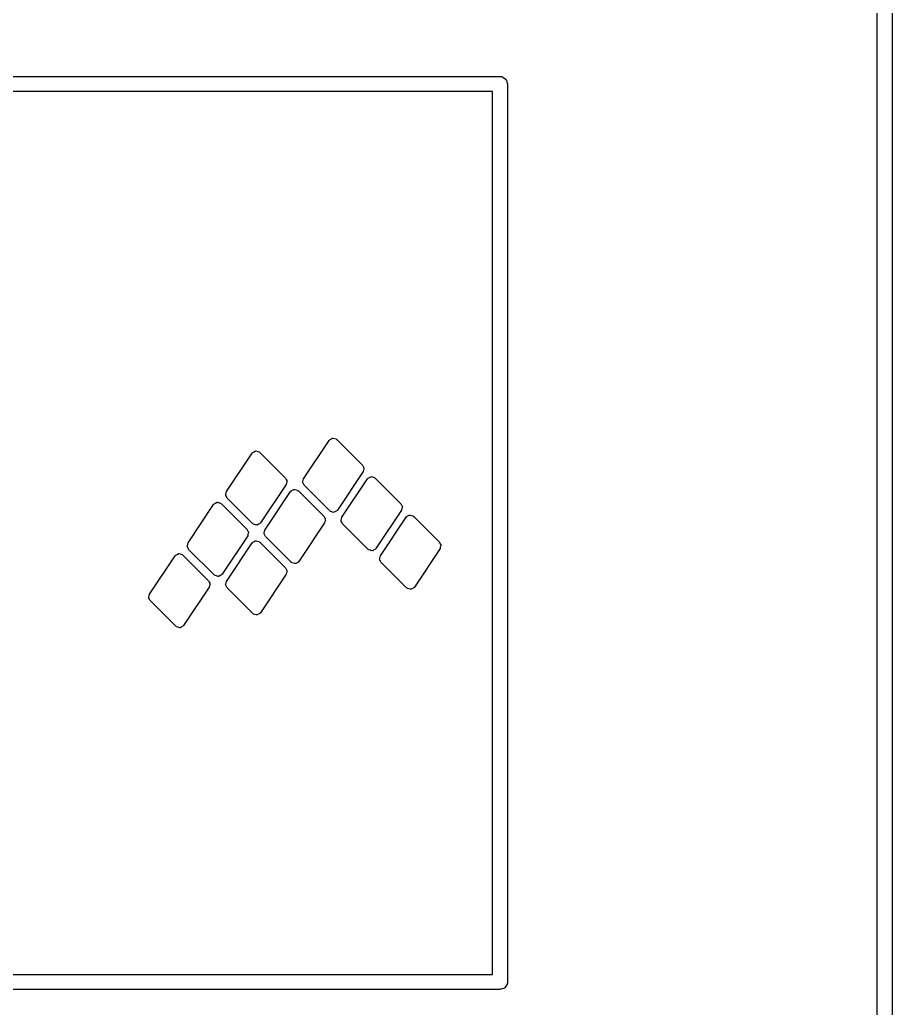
# Model space of a CAD drawing. Extents: x -3.2 to 0.34, y -1.61 to 1.
# Drawn here: x -2.442 to -2.1018, y -0.1102 to 0.275 of the extents above; entities that cross this region are included whole.
import ezdxf

# ---------------------------------------------------------------- set-up
doc = ezdxf.new("R2010")
doc.units = 0
doc.header["$MEASUREMENT"] = 0
doc.layers.add('BLACK', color=7, linetype='CONTINUOUS')

msp = doc.modelspace()

# ---------------------------------------------------------------- linework, layer by layer
at = {"layer": 'BLACK', "linetype": 'CONTINUOUS'}
for p, q in [((-2.10177, 0.95), (-2.10177, -0.45)), ((-2.10768, -0.44705), (-2.10768, 0.94705)), ((-2.65472, 0.25295), (-2.25472, 0.25295)), ((-2.25472, 0.25295), (-2.25434, 0.25289)), ((-2.25434, 0.25289), (-2.25421, 0.25291)), ((-2.25421, 0.25291), (-2.2541, 0.25284)), ((-2.2541, 0.25284), (-2.25371, 0.25278)), ((-2.25371, 0.25278), (-2.25313, 0.25228)), ((-2.25313, 0.25228), (-2.25246, 0.2519)), ((-2.25246, 0.2519), (-2.25237, 0.25165)), ((-2.25237, 0.25165), (-2.25217, 0.25148)), ((-2.25217, 0.25148), (-2.25203, 0.25072)), ((-2.25203, 0.25072), (-2.25177, 0.25)), ((-2.25768, 0.24705), (-2.65177, 0.24705)), ((-2.25768, -0.09705), (-2.25768, 0.24705)), ((-2.25177, 0.25), (-2.25177, -0.1)), ((-2.32059, 0.11161), (-2.32011, 0.11193)), ((-2.32011, 0.11193), (-2.31991, 0.11189)), ((-2.31991, 0.11189), (-2.31972, 0.11197)), ((-2.31972, 0.11197), (-2.31919, 0.11175)), ((-2.31919, 0.11175), (-2.31863, 0.11164)), ((-2.33136, 0.09609), (-2.32136, 0.11109)), ((-2.32136, 0.11109), (-2.32119, 0.1112)), ((-2.32119, 0.1112), (-2.32112, 0.11139)), ((-2.32112, 0.11139), (-2.32059, 0.11161)), ((-2.31863, 0.11164), (-2.31852, 0.11147)), ((-2.31852, 0.11147), (-2.31833, 0.11139)), ((-2.31833, 0.11139), (-2.30833, 0.10139)), ((-2.36136, 0.09109), (-2.35136, 0.10609)), ((-2.35136, 0.10609), (-2.35119, 0.1062)), ((-2.35119, 0.1062), (-2.35112, 0.10639)), ((-2.35112, 0.10639), (-2.35059, 0.10661)), ((-2.35059, 0.10661), (-2.35011, 0.10693)), ((-2.35011, 0.10693), (-2.34991, 0.10689)), ((-2.34991, 0.10689), (-2.34972, 0.10697)), ((-2.34972, 0.10697), (-2.34919, 0.10675)), ((-2.34919, 0.10675), (-2.34863, 0.10664)), ((-2.34863, 0.10664), (-2.34852, 0.10647)), ((-2.34852, 0.10647), (-2.34833, 0.10639)), ((-2.34833, 0.10639), (-2.33833, 0.09639)), ((-2.30833, 0.10139), (-2.30811, 0.10086)), ((-2.30811, 0.10086), (-2.30779, 0.10039)), ((-2.30779, 0.10039), (-2.30783, 0.10019)), ((-2.30783, 0.10019), (-2.30776, 0.1)), ((-2.33833, 0.09639), (-2.33811, 0.09586)), ((-2.30809, 0.09891), (-2.31809, 0.08391)), ((-2.30798, 0.09947), (-2.30809, 0.09891)), ((-2.30776, 0.1), (-2.30798, 0.09947)), ((-2.30619, 0.0962), (-2.30612, 0.09639)), ((-2.30612, 0.09639), (-2.30559, 0.09661)), ((-2.30559, 0.09661), (-2.30511, 0.09693)), ((-2.30511, 0.09693), (-2.30491, 0.09689)), ((-2.30491, 0.09689), (-2.30472, 0.09697)), ((-2.30472, 0.09697), (-2.30419, 0.09675)), ((-2.30419, 0.09675), (-2.30363, 0.09664)), ((-2.30363, 0.09664), (-2.30352, 0.09647)), ((-2.30352, 0.09647), (-2.30333, 0.09639)), ((-2.30333, 0.09639), (-2.29333, 0.08639)), ((-2.33809, 0.09391), (-2.34809, 0.07891)), ((-2.33811, 0.09586), (-2.33779, 0.09539)), ((-2.33798, 0.09447), (-2.33809, 0.09391)), ((-2.33776, 0.095), (-2.33798, 0.09447)), ((-2.33779, 0.09539), (-2.33783, 0.09519)), ((-2.33783, 0.09519), (-2.33776, 0.095)), ((-2.33169, 0.095), (-2.33147, 0.09553)), ((-2.33162, 0.09481), (-2.33169, 0.095)), ((-2.33165, 0.09461), (-2.33162, 0.09481)), ((-2.33134, 0.09414), (-2.33165, 0.09461)), ((-2.33147, 0.09553), (-2.33136, 0.09609)), ((-2.33112, 0.09361), (-2.33134, 0.09414)), ((-2.32112, 0.08361), (-2.33112, 0.09361)), ((-2.31636, 0.08109), (-2.30636, 0.09609)), ((-2.30636, 0.09609), (-2.30619, 0.0962)), ((-2.36169, 0.09), (-2.36147, 0.09053)), ((-2.36162, 0.08981), (-2.36169, 0.09)), ((-2.36165, 0.08961), (-2.36162, 0.08981)), ((-2.36134, 0.08914), (-2.36165, 0.08961)), ((-2.36147, 0.09053), (-2.36136, 0.09109)), ((-2.36112, 0.08861), (-2.36134, 0.08914)), ((-2.35112, 0.07861), (-2.36112, 0.08861)), ((-2.34636, 0.07609), (-2.33636, 0.09109)), ((-2.33636, 0.09109), (-2.33619, 0.0912)), ((-2.33619, 0.0912), (-2.33612, 0.09139)), ((-2.33612, 0.09139), (-2.33559, 0.09161)), ((-2.33559, 0.09161), (-2.33511, 0.09193)), ((-2.33511, 0.09193), (-2.33491, 0.09189)), ((-2.33491, 0.09189), (-2.33472, 0.09197)), ((-2.33472, 0.09197), (-2.33419, 0.09175)), ((-2.33419, 0.09175), (-2.33363, 0.09164)), ((-2.33363, 0.09164), (-2.33352, 0.09147)), ((-2.33352, 0.09147), (-2.33333, 0.09139)), ((-2.33333, 0.09139), (-2.32333, 0.08139)), ((-2.37636, 0.07109), (-2.36636, 0.08609)), ((-2.36636, 0.08609), (-2.36619, 0.0862)), ((-2.36619, 0.0862), (-2.36612, 0.08639)), ((-2.36612, 0.08639), (-2.36559, 0.08661)), ((-2.36559, 0.08661), (-2.36511, 0.08693)), ((-2.36511, 0.08693), (-2.36491, 0.08689)), ((-2.36491, 0.08689), (-2.36472, 0.08697)), ((-2.36472, 0.08697), (-2.36419, 0.08675)), ((-2.36419, 0.08675), (-2.36363, 0.08664)), ((-2.36363, 0.08664), (-2.36352, 0.08647)), ((-2.36352, 0.08647), (-2.36333, 0.08639)), ((-2.36333, 0.08639), (-2.35333, 0.07639)), ((-2.29333, 0.08639), (-2.29311, 0.08586)), ((-2.29311, 0.08586), (-2.29279, 0.08539)), ((-2.29276, 0.085), (-2.29298, 0.08447)), ((-2.29279, 0.08539), (-2.29283, 0.08519)), ((-2.29283, 0.08519), (-2.29276, 0.085)), ((-2.32333, 0.08139), (-2.32311, 0.08086)), ((-2.32093, 0.08353), (-2.32112, 0.08361)), ((-2.32082, 0.08336), (-2.32093, 0.08353)), ((-2.32025, 0.08325), (-2.32082, 0.08336)), ((-2.31972, 0.08303), (-2.32025, 0.08325)), ((-2.31954, 0.08311), (-2.31972, 0.08303)), ((-2.31934, 0.08307), (-2.31954, 0.08311)), ((-2.31886, 0.08339), (-2.31934, 0.08307)), ((-2.31833, 0.08361), (-2.31886, 0.08339)), ((-2.31825, 0.0838), (-2.31833, 0.08361)), ((-2.31809, 0.08391), (-2.31825, 0.0838)), ((-2.31647, 0.08053), (-2.31636, 0.08109)), ((-2.29309, 0.08391), (-2.30309, 0.06891)), ((-2.30136, 0.06609), (-2.29136, 0.08109)), ((-2.29298, 0.08447), (-2.29309, 0.08391)), ((-2.29136, 0.08109), (-2.29119, 0.0812)), ((-2.29119, 0.0812), (-2.29112, 0.08139)), ((-2.29112, 0.08139), (-2.29059, 0.08161)), ((-2.29059, 0.08161), (-2.29011, 0.08193)), ((-2.29011, 0.08193), (-2.28991, 0.08189)), ((-2.28991, 0.08189), (-2.28972, 0.08197)), ((-2.28972, 0.08197), (-2.28919, 0.08175)), ((-2.28919, 0.08175), (-2.28863, 0.08164)), ((-2.28863, 0.08164), (-2.28852, 0.08147)), ((-2.28852, 0.08147), (-2.28833, 0.08139)), ((-2.28833, 0.08139), (-2.27833, 0.07139)), ((-2.35093, 0.07853), (-2.35112, 0.07861)), ((-2.35082, 0.07836), (-2.35093, 0.07853)), ((-2.35025, 0.07825), (-2.35082, 0.07836)), ((-2.34972, 0.07803), (-2.35025, 0.07825)), ((-2.34954, 0.07811), (-2.34972, 0.07803)), ((-2.34934, 0.07807), (-2.34954, 0.07811)), ((-2.34886, 0.07839), (-2.34934, 0.07807)), ((-2.34833, 0.07861), (-2.34886, 0.07839)), ((-2.34825, 0.0788), (-2.34833, 0.07861)), ((-2.34809, 0.07891), (-2.34825, 0.0788)), ((-2.32309, 0.07891), (-2.33309, 0.06391)), ((-2.32311, 0.08086), (-2.32279, 0.08039)), ((-2.32298, 0.07947), (-2.32309, 0.07891)), ((-2.32276, 0.08), (-2.32298, 0.07947)), ((-2.32279, 0.08039), (-2.32283, 0.08019)), ((-2.32283, 0.08019), (-2.32276, 0.08)), ((-2.31669, 0.08), (-2.31647, 0.08053)), ((-2.31662, 0.07981), (-2.31669, 0.08)), ((-2.31665, 0.07961), (-2.31662, 0.07981)), ((-2.31634, 0.07914), (-2.31665, 0.07961)), ((-2.31612, 0.07861), (-2.31634, 0.07914)), ((-2.30612, 0.06861), (-2.31612, 0.07861)), ((-2.35309, 0.07391), (-2.36309, 0.05891)), ((-2.35333, 0.07639), (-2.35311, 0.07586)), ((-2.35311, 0.07586), (-2.35279, 0.07539)), ((-2.35298, 0.07447), (-2.35309, 0.07391)), ((-2.35276, 0.075), (-2.35298, 0.07447)), ((-2.35279, 0.07539), (-2.35283, 0.07519)), ((-2.35283, 0.07519), (-2.35276, 0.075)), ((-2.34669, 0.075), (-2.34647, 0.07553)), ((-2.34662, 0.07481), (-2.34669, 0.075)), ((-2.34665, 0.07461), (-2.34662, 0.07481)), ((-2.34634, 0.07414), (-2.34665, 0.07461)), ((-2.34647, 0.07553), (-2.34636, 0.07609)), ((-2.34612, 0.07361), (-2.34634, 0.07414)), ((-2.33612, 0.06361), (-2.34612, 0.07361)), ((-2.37669, 0.07), (-2.37647, 0.07053)), ((-2.37662, 0.06981), (-2.37669, 0.07)), ((-2.37665, 0.06961), (-2.37662, 0.06981)), ((-2.37634, 0.06914), (-2.37665, 0.06961)), ((-2.37647, 0.07053), (-2.37636, 0.07109)), ((-2.36136, 0.05609), (-2.35136, 0.07109)), ((-2.35136, 0.07109), (-2.35119, 0.0712)), ((-2.35119, 0.0712), (-2.35112, 0.07139)), ((-2.35112, 0.07139), (-2.35059, 0.07161)), ((-2.35059, 0.07161), (-2.35011, 0.07193)), ((-2.35011, 0.07193), (-2.34991, 0.07189)), ((-2.34991, 0.07189), (-2.34972, 0.07197)), ((-2.34972, 0.07197), (-2.34919, 0.07175)), ((-2.34919, 0.07175), (-2.34863, 0.07164)), ((-2.34863, 0.07164), (-2.34852, 0.07147)), ((-2.34852, 0.07147), (-2.34833, 0.07139)), ((-2.34833, 0.07139), (-2.33833, 0.06139)), ((-2.27833, 0.07139), (-2.27811, 0.07086)), ((-2.27811, 0.07086), (-2.27779, 0.07039)), ((-2.27798, 0.06947), (-2.27809, 0.06891)), ((-2.27776, 0.07), (-2.27798, 0.06947)), ((-2.27779, 0.07039), (-2.27783, 0.07019)), ((-2.27783, 0.07019), (-2.27776, 0.07)), ((-2.39136, 0.05109), (-2.38136, 0.06609)), ((-2.38136, 0.06609), (-2.38119, 0.0662)), ((-2.38119, 0.0662), (-2.38112, 0.06639)), ((-2.38112, 0.06639), (-2.38059, 0.06661)), ((-2.38059, 0.06661), (-2.38011, 0.06693)), ((-2.38011, 0.06693), (-2.37991, 0.06689)), ((-2.37991, 0.06689), (-2.37972, 0.06697)), ((-2.37972, 0.06697), (-2.37919, 0.06675)), ((-2.37919, 0.06675), (-2.37863, 0.06664)), ((-2.37863, 0.06664), (-2.37852, 0.06647)), ((-2.37852, 0.06647), (-2.37833, 0.06639)), ((-2.37833, 0.06639), (-2.36833, 0.05639)), ((-2.37612, 0.06861), (-2.37634, 0.06914)), ((-2.36612, 0.05861), (-2.37612, 0.06861)), ((-2.30593, 0.06853), (-2.30612, 0.06861)), ((-2.30582, 0.06836), (-2.30593, 0.06853)), ((-2.30525, 0.06825), (-2.30582, 0.06836)), ((-2.30472, 0.06803), (-2.30525, 0.06825)), ((-2.30454, 0.06811), (-2.30472, 0.06803)), ((-2.30434, 0.06807), (-2.30454, 0.06811)), ((-2.30386, 0.06839), (-2.30434, 0.06807)), ((-2.30333, 0.06861), (-2.30386, 0.06839)), ((-2.30325, 0.0688), (-2.30333, 0.06861)), ((-2.30309, 0.06891), (-2.30325, 0.0688)), ((-2.30169, 0.065), (-2.30147, 0.06553)), ((-2.30147, 0.06553), (-2.30136, 0.06609)), ((-2.27809, 0.06891), (-2.28809, 0.05391)), ((-2.33593, 0.06353), (-2.33612, 0.06361)), ((-2.33582, 0.06336), (-2.33593, 0.06353)), ((-2.33525, 0.06325), (-2.33582, 0.06336)), ((-2.33472, 0.06303), (-2.33525, 0.06325)), ((-2.33454, 0.06311), (-2.33472, 0.06303)), ((-2.33434, 0.06307), (-2.33454, 0.06311)), ((-2.33386, 0.06339), (-2.33434, 0.06307)), ((-2.33333, 0.06361), (-2.33386, 0.06339)), ((-2.33325, 0.0638), (-2.33333, 0.06361)), ((-2.33309, 0.06391), (-2.33325, 0.0638)), ((-2.30162, 0.06481), (-2.30169, 0.065)), ((-2.30165, 0.06461), (-2.30162, 0.06481)), ((-2.30134, 0.06414), (-2.30165, 0.06461)), ((-2.30112, 0.06361), (-2.30134, 0.06414)), ((-2.29112, 0.05361), (-2.30112, 0.06361)), ((-2.36593, 0.05853), (-2.36612, 0.05861)), ((-2.36582, 0.05836), (-2.36593, 0.05853)), ((-2.36525, 0.05825), (-2.36582, 0.05836)), ((-2.36472, 0.05803), (-2.36525, 0.05825)), ((-2.36454, 0.05811), (-2.36472, 0.05803)), ((-2.36434, 0.05807), (-2.36454, 0.05811)), ((-2.36386, 0.05839), (-2.36434, 0.05807)), ((-2.36333, 0.05861), (-2.36386, 0.05839)), ((-2.36325, 0.0588), (-2.36333, 0.05861)), ((-2.36309, 0.05891), (-2.36325, 0.0588)), ((-2.33809, 0.05891), (-2.34809, 0.04391)), ((-2.33833, 0.06139), (-2.33811, 0.06086)), ((-2.33811, 0.06086), (-2.33779, 0.06039)), ((-2.33798, 0.05947), (-2.33809, 0.05891)), ((-2.33776, 0.06), (-2.33798, 0.05947)), ((-2.33779, 0.06039), (-2.33783, 0.06019)), ((-2.33783, 0.06019), (-2.33776, 0.06)), ((-2.36833, 0.05639), (-2.36811, 0.05586)), ((-2.36811, 0.05586), (-2.36779, 0.05539)), ((-2.36798, 0.05447), (-2.36809, 0.05391)), ((-2.36776, 0.055), (-2.36798, 0.05447)), ((-2.36779, 0.05539), (-2.36783, 0.05519)), ((-2.36783, 0.05519), (-2.36776, 0.055)), ((-2.36169, 0.055), (-2.36147, 0.05553)), ((-2.36162, 0.05481), (-2.36169, 0.055)), ((-2.36165, 0.05461), (-2.36162, 0.05481)), ((-2.36134, 0.05414), (-2.36165, 0.05461)), ((-2.36147, 0.05553), (-2.36136, 0.05609)), ((-2.36112, 0.05361), (-2.36134, 0.05414)), ((-2.39169, 0.05), (-2.39147, 0.05053)), ((-2.39147, 0.05053), (-2.39136, 0.05109)), ((-2.36809, 0.05391), (-2.37809, 0.03891)), ((-2.35112, 0.04361), (-2.36112, 0.05361)), ((-2.29093, 0.05353), (-2.29112, 0.05361)), ((-2.29082, 0.05336), (-2.29093, 0.05353)), ((-2.29025, 0.05325), (-2.29082, 0.05336)), ((-2.28972, 0.05303), (-2.29025, 0.05325)), ((-2.28954, 0.05311), (-2.28972, 0.05303)), ((-2.28934, 0.05307), (-2.28954, 0.05311)), ((-2.28886, 0.05339), (-2.28934, 0.05307)), ((-2.28833, 0.05361), (-2.28886, 0.05339)), ((-2.28825, 0.0538), (-2.28833, 0.05361)), ((-2.28809, 0.05391), (-2.28825, 0.0538)), ((-2.39162, 0.04981), (-2.39169, 0.05)), ((-2.39165, 0.04961), (-2.39162, 0.04981)), ((-2.39134, 0.04914), (-2.39165, 0.04961)), ((-2.39112, 0.04861), (-2.39134, 0.04914)), ((-2.38112, 0.03861), (-2.39112, 0.04861)), ((-2.35093, 0.04353), (-2.35112, 0.04361)), ((-2.35082, 0.04336), (-2.35093, 0.04353)), ((-2.35025, 0.04325), (-2.35082, 0.04336)), ((-2.34972, 0.04303), (-2.35025, 0.04325)), ((-2.34954, 0.04311), (-2.34972, 0.04303)), ((-2.34934, 0.04307), (-2.34954, 0.04311)), ((-2.34886, 0.04339), (-2.34934, 0.04307)), ((-2.34833, 0.04361), (-2.34886, 0.04339)), ((-2.34825, 0.0438), (-2.34833, 0.04361)), ((-2.34809, 0.04391), (-2.34825, 0.0438)), ((-2.38093, 0.03853), (-2.38112, 0.03861)), ((-2.38082, 0.03836), (-2.38093, 0.03853)), ((-2.37833, 0.03861), (-2.37886, 0.03839)), ((-2.37825, 0.0388), (-2.37833, 0.03861)), ((-2.37809, 0.03891), (-2.37825, 0.0388)), ((-2.38025, 0.03825), (-2.38082, 0.03836)), ((-2.37972, 0.03803), (-2.38025, 0.03825)), ((-2.37954, 0.03811), (-2.37972, 0.03803)), ((-2.37934, 0.03807), (-2.37954, 0.03811)), ((-2.37886, 0.03839), (-2.37934, 0.03807)), ((-2.65177, -0.09705), (-2.25768, -0.09705)), ((-2.25177, -0.1), (-2.25184, -0.10038)), ((-2.25472, -0.10295), (-2.65472, -0.10295)), ((-2.254, -0.10269), (-2.25472, -0.10295)), ((-2.25325, -0.10256), (-2.254, -0.10269)), ((-2.25308, -0.10235), (-2.25325, -0.10256)), ((-2.25283, -0.10226), (-2.25308, -0.10235)), ((-2.25244, -0.1016), (-2.25283, -0.10226)), ((-2.25195, -0.10101), (-2.25244, -0.1016)), ((-2.25188, -0.10063), (-2.25195, -0.10101)), ((-2.25182, -0.10051), (-2.25188, -0.10063)), ((-2.25184, -0.10038), (-2.25182, -0.10051))]:
    msp.add_line(p, q, dxfattribs=at)

doc.saveas('drawing.dxf')
